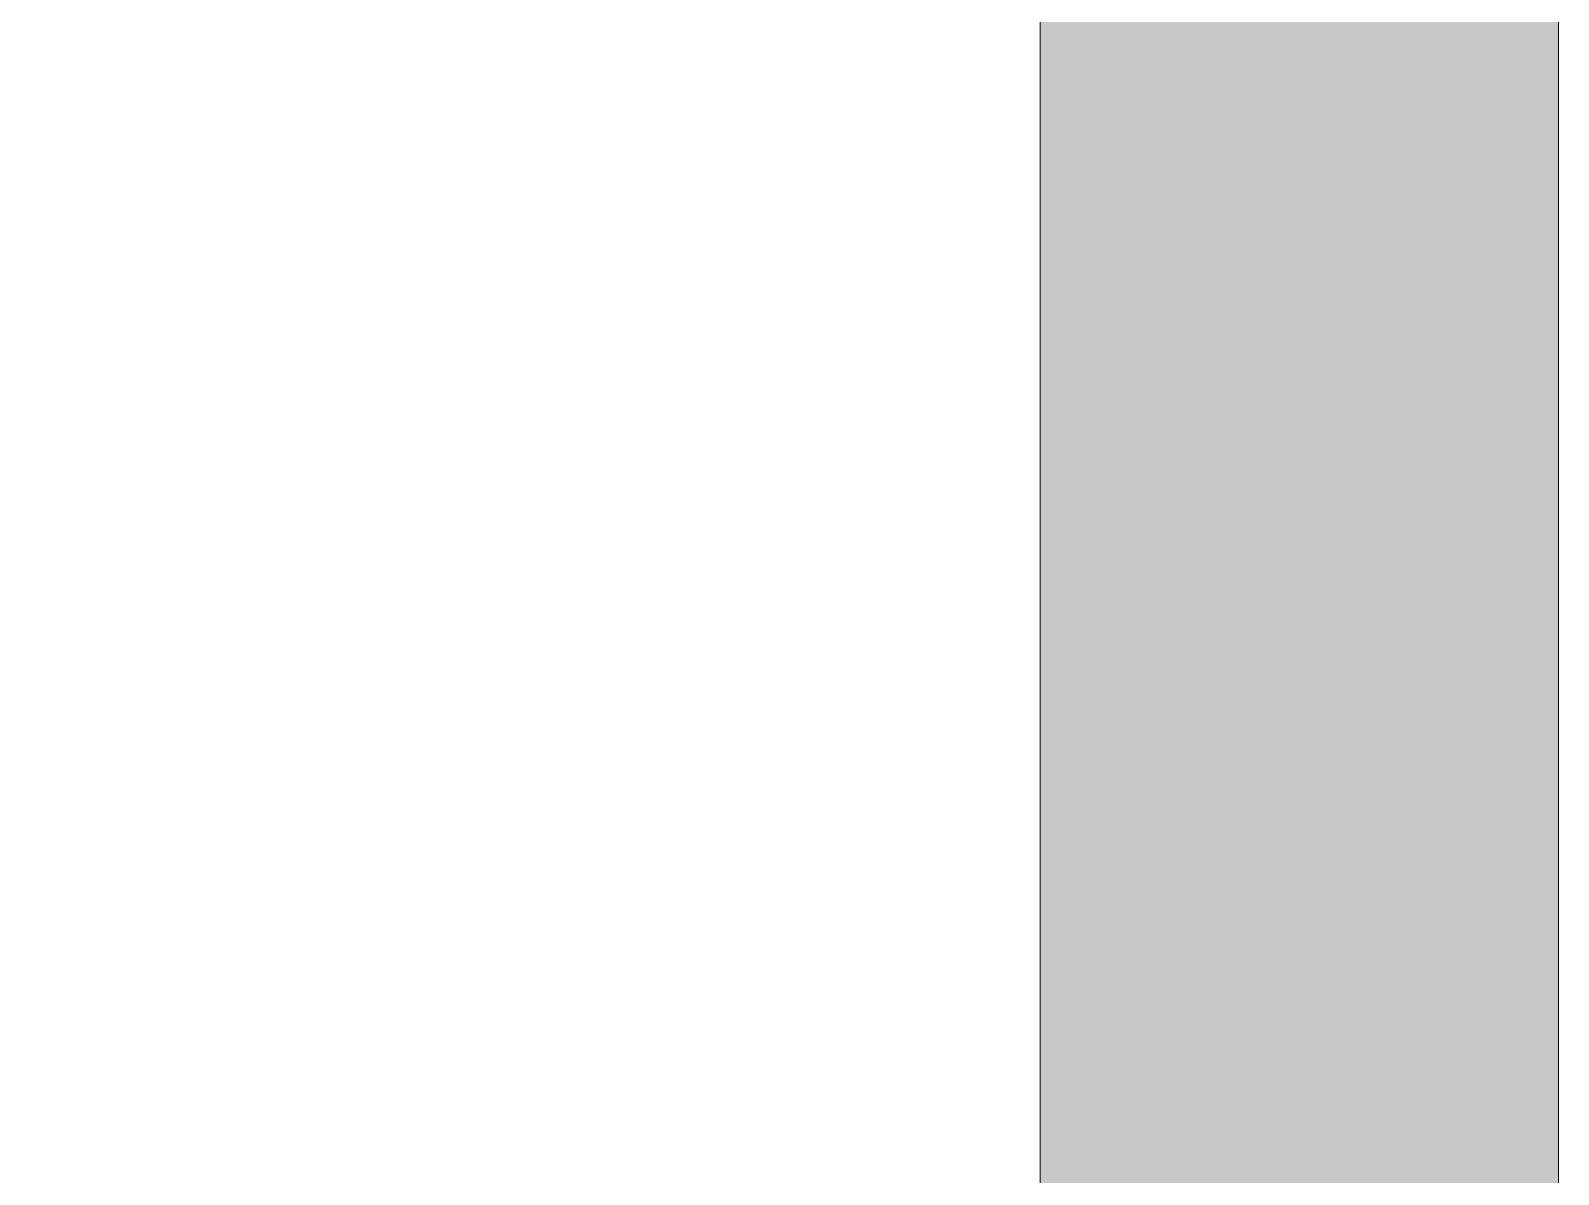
# Model space of a CAD drawing. Header units: millimetres. Extents: x 0 to 586, y 0 to 414.
# Drawn here: x 574.089 to 576.118, y 89.48 to 90.999 of the extents above; entities that cross this region are included whole.
import ezdxf

# ---------------------------------------------------------------- set-up
doc = ezdxf.new("R2010")
doc.units = ezdxf.units.MM

msp = doc.modelspace()

# ---------------------------------------------------------------- hatches: boundary and pattern name
h = msp.add_hatch(color=0)
h.dxf.hatch_style = 2
h.paths.add_polyline_path([(576.117861, 9.514417), (575.429944, 10.205861), (575.429944, 403.877639), (576.117861, 404.569083)])
h = msp.add_hatch(color=0)
h.dxf.hatch_style = 2
h.paths.add_polyline_path([(574.308111, 90.134722), (574.308111, 90.307583)])
h = msp.add_hatch(color=0)
h.dxf.hatch_style = 2
h.paths.add_polyline_path([(574.308111, 90.134722), (574.308111, 90.307583)])
h = msp.add_hatch(color=0)
h.dxf.hatch_style = 2
h.paths.add_polyline_path([(574.311639, 90.131194), (574.311639, 90.307583)])
h = msp.add_hatch(color=0)
h.dxf.hatch_style = 2
h.paths.add_polyline_path([(574.311639, 90.131194), (574.311639, 90.307583)])
h = msp.add_hatch(color=0)
h.dxf.hatch_style = 2
h.paths.add_polyline_path([(574.311639, 90.131194), (574.311639, 90.307583)])
h = msp.add_hatch(color=0)
h.dxf.hatch_style = 2
h.paths.add_polyline_path([(574.311639, 90.131194), (574.311639, 90.307583)])
h = msp.add_hatch(color=0)
h.dxf.hatch_style = 2
h.paths.add_polyline_path([(574.311639, 90.127667), (574.311639, 90.307583)])
h = msp.add_hatch(color=0)
h.dxf.hatch_style = 2
h.paths.add_polyline_path([(574.311639, 90.127667), (574.311639, 90.307583)])
h = msp.add_hatch(color=0)
h.dxf.hatch_style = 2
h.paths.add_polyline_path([(574.315167, 90.120611), (574.315167, 90.307583)])
h = msp.add_hatch(color=0)
h.dxf.hatch_style = 2
h.paths.add_polyline_path([(574.315167, 90.120611), (574.315167, 90.307583)])
h = msp.add_hatch(color=0)
h.dxf.hatch_style = 2
h.paths.add_polyline_path([(574.318694, 90.113556), (574.318694, 90.307583)])
h = msp.add_hatch(color=0)
h.dxf.hatch_style = 2
h.paths.add_polyline_path([(574.318694, 90.067694), (574.318694, 90.307583)])
h = msp.add_hatch(color=0)
h.dxf.hatch_style = 2
h.paths.add_polyline_path([(574.318694, 90.064167), (574.318694, 90.307583)])
h = msp.add_hatch(color=0)
h.dxf.hatch_style = 2
h.paths.add_polyline_path([(574.32575, 90.046528), (574.32575, 90.307583)])
h = msp.add_hatch(color=0)
h.dxf.hatch_style = 2
h.paths.add_polyline_path([(574.332806, 90.032417), (574.332806, 90.307583)])
h = msp.add_hatch(color=0)
h.dxf.hatch_style = 2
h.paths.add_polyline_path([(574.258722, 90.120611), (574.258722, 90.289944)])
h = msp.add_hatch(color=0)
h.dxf.hatch_style = 2
h.paths.add_polyline_path([(574.258722, 90.120611), (574.258722, 90.289944)])
h = msp.add_hatch(color=0)
h.dxf.hatch_style = 2
h.paths.add_polyline_path([(574.26225, 90.120611), (574.26225, 90.289944)])
h = msp.add_hatch(color=0)
h.dxf.hatch_style = 2
h.paths.add_polyline_path([(574.26225, 90.120611), (574.26225, 90.289944)])
h = msp.add_hatch(color=0)
h.dxf.hatch_style = 2
h.paths.add_polyline_path([(574.26225, 90.120611), (574.26225, 90.289944)])
h = msp.add_hatch(color=0)
h.dxf.hatch_style = 2
h.paths.add_polyline_path([(574.272833, 90.131194), (574.272833, 90.300528)])
h = msp.add_hatch(color=0)
h.dxf.hatch_style = 2
h.paths.add_polyline_path([(574.272833, 90.131194), (574.272833, 90.300528)])
h = msp.add_hatch(color=0)
h.dxf.hatch_style = 2
h.paths.add_polyline_path([(574.272833, 90.131194), (574.272833, 90.300528)])
h = msp.add_hatch(color=0)
h.dxf.hatch_style = 2
h.paths.add_polyline_path([(574.276361, 90.134722), (574.276361, 90.300528)])
h = msp.add_hatch(color=0)
h.dxf.hatch_style = 2
h.paths.add_polyline_path([(574.276361, 90.134722), (574.276361, 90.300528)])
h = msp.add_hatch(color=0)
h.dxf.hatch_style = 2
h.paths.add_polyline_path([(574.276361, 90.134722), (574.276361, 90.300528)])
h = msp.add_hatch(color=0)
h.dxf.hatch_style = 2
h.paths.add_polyline_path([(574.276361, 90.134722), (574.276361, 90.300528)])
h = msp.add_hatch(color=0)
h.dxf.hatch_style = 2
h.paths.add_polyline_path([(574.276361, 90.134722), (574.276361, 90.300528)])
h = msp.add_hatch(color=0)
h.dxf.hatch_style = 2
h.paths.add_polyline_path([(574.276361, 90.134722), (574.276361, 90.300528)])
h = msp.add_hatch(color=0)
h.dxf.hatch_style = 2
h.paths.add_polyline_path([(574.279889, 90.13825), (574.279889, 90.300528)])
h = msp.add_hatch(color=0)
h.dxf.hatch_style = 2
h.paths.add_polyline_path([(574.279889, 90.13825), (574.279889, 90.300528)])
h = msp.add_hatch(color=0)
h.dxf.hatch_style = 2
h.paths.add_polyline_path([(574.286944, 90.13825), (574.286944, 90.300528)])
h = msp.add_hatch(color=0)
h.dxf.hatch_style = 2
h.paths.add_polyline_path([(574.286944, 90.13825), (574.286944, 90.300528)])
h = msp.add_hatch(color=0)
h.dxf.hatch_style = 2
h.paths.add_polyline_path([(574.290472, 90.13825), (574.290472, 90.304056)])
h = msp.add_hatch(color=0)
h.dxf.hatch_style = 2
h.paths.add_polyline_path([(574.290472, 90.13825), (574.290472, 90.304056)])
h = msp.add_hatch(color=0)
h.dxf.hatch_style = 2
h.paths.add_polyline_path([(574.294, 90.13825), (574.294, 90.304056)])
h = msp.add_hatch(color=0)
h.dxf.hatch_style = 2
h.paths.add_polyline_path([(574.294, 90.13825), (574.294, 90.304056)])
h = msp.add_hatch(color=0)
h.dxf.hatch_style = 2
h.paths.add_polyline_path([(574.297528, 90.13825), (574.297528, 90.304056)])
h = msp.add_hatch(color=0)
h.dxf.hatch_style = 2
h.paths.add_polyline_path([(574.297528, 90.13825), (574.297528, 90.304056)])
h = msp.add_hatch(color=0)
h.dxf.hatch_style = 2
h.paths.add_polyline_path([(574.297528, 90.13825), (574.297528, 90.304056)])
h = msp.add_hatch(color=0)
h.dxf.hatch_style = 2
h.paths.add_polyline_path([(574.297528, 90.13825), (574.297528, 90.304056)])
h = msp.add_hatch(color=0)
h.dxf.hatch_style = 2
h.paths.add_polyline_path([(574.304583, 90.134722), (574.304583, 90.304056)])
h = msp.add_hatch(color=0)
h.dxf.hatch_style = 2
h.paths.add_polyline_path([(574.304583, 90.134722), (574.304583, 90.304056)])
h = msp.add_hatch(color=0)
h.dxf.hatch_style = 2
h.paths.add_polyline_path([(574.304583, 90.134722), (574.304583, 90.304056)])
h = msp.add_hatch(color=0)
h.dxf.hatch_style = 2
h.paths.add_polyline_path([(574.304583, 90.134722), (574.304583, 90.304056)])
h = msp.add_hatch(color=0)
h.dxf.hatch_style = 2
h.paths.add_polyline_path([(574.336333, 90.01125), (574.336333, 90.304056)])
h = msp.add_hatch(color=0)
h.dxf.hatch_style = 2
h.paths.add_polyline_path([(574.336333, 90.01125), (574.336333, 90.304056)])
h = msp.add_hatch(color=0)
h.dxf.hatch_style = 2
h.paths.add_polyline_path([(574.336333, 90.01125), (574.336333, 90.304056)])
h = msp.add_hatch(color=0)
h.dxf.hatch_style = 2
h.paths.add_polyline_path([(574.336333, 90.01125), (574.336333, 90.304056)])
h = msp.add_hatch(color=0)
h.dxf.hatch_style = 2
h.paths.add_polyline_path([(574.339861, 90.007722), (574.339861, 90.304056)])
h = msp.add_hatch(color=0)
h.dxf.hatch_style = 2
h.paths.add_polyline_path([(574.339861, 90.007722), (574.339861, 90.304056)])
h = msp.add_hatch(color=0)
h.dxf.hatch_style = 2
h.paths.add_polyline_path([(574.343389, 90.000667), (574.343389, 90.304056)])
h = msp.add_hatch(color=0)
h.dxf.hatch_style = 2
h.paths.add_polyline_path([(574.353972, 89.983028), (574.353972, 90.304056)])
h = msp.add_hatch(color=0)
h.dxf.hatch_style = 2
h.paths.add_polyline_path([(574.353972, 89.983028), (574.353972, 90.304056)])
h = msp.add_hatch(color=0)
h.dxf.hatch_style = 2
h.paths.add_polyline_path([(574.353972, 89.923056), (574.353972, 90.304056)])
h = msp.add_hatch(color=0)
h.dxf.hatch_style = 2
h.paths.add_polyline_path([(574.353972, 89.919528), (574.353972, 90.304056)])
h = msp.add_hatch(color=0)
h.dxf.hatch_style = 2
h.paths.add_polyline_path([(574.3575, 89.905417), (574.3575, 90.304056)])
h = msp.add_hatch(color=0)
h.dxf.hatch_style = 2
h.paths.add_polyline_path([(574.361028, 89.88425), (574.361028, 90.304056)])
h = msp.add_hatch(color=0)
h.dxf.hatch_style = 2
h.paths.add_polyline_path([(574.368083, 89.863083), (574.368083, 90.297)])
h = msp.add_hatch(color=0)
h.dxf.hatch_style = 2
h.paths.add_polyline_path([(574.368083, 89.863083), (574.368083, 90.297)])
h = msp.add_hatch(color=0)
h.dxf.hatch_style = 2
h.paths.add_polyline_path([(574.368083, 89.856028), (574.368083, 90.297)])
h = msp.add_hatch(color=0)
h.dxf.hatch_style = 2
h.paths.add_polyline_path([(574.241083, 90.099444), (574.241083, 90.272306)])
h = msp.add_hatch(color=0)
h.dxf.hatch_style = 2
h.paths.add_polyline_path([(574.241083, 90.099444), (574.241083, 90.272306)])
h = msp.add_hatch(color=0)
h.dxf.hatch_style = 2
h.paths.add_polyline_path([(574.241083, 90.102972), (574.241083, 90.272306)])
h = msp.add_hatch(color=0)
h.dxf.hatch_style = 2
h.paths.add_polyline_path([(574.241083, 90.102972), (574.241083, 90.272306)])
h = msp.add_hatch(color=0)
h.dxf.hatch_style = 2
h.paths.add_polyline_path([(574.241083, 90.102972), (574.241083, 90.272306)])
h = msp.add_hatch(color=0)
h.dxf.hatch_style = 2
h.paths.add_polyline_path([(574.241083, 90.102972), (574.241083, 90.272306)])
h = msp.add_hatch(color=0)
h.dxf.hatch_style = 2
h.paths.add_polyline_path([(574.244611, 90.102972), (574.244611, 90.275833)])
h = msp.add_hatch(color=0)
h.dxf.hatch_style = 2
h.paths.add_polyline_path([(574.244611, 90.102972), (574.244611, 90.275833)])
h = msp.add_hatch(color=0)
h.dxf.hatch_style = 2
h.paths.add_polyline_path([(574.248139, 90.110028), (574.248139, 90.279361)])
h = msp.add_hatch(color=0)
h.dxf.hatch_style = 2
h.paths.add_polyline_path([(574.248139, 90.110028), (574.248139, 90.279361)])
h = msp.add_hatch(color=0)
h.dxf.hatch_style = 2
h.paths.add_polyline_path([(574.255194, 90.113556), (574.255194, 90.282889)])
h = msp.add_hatch(color=0)
h.dxf.hatch_style = 2
h.paths.add_polyline_path([(574.255194, 90.113556), (574.255194, 90.282889)])
h = msp.add_hatch(color=0)
h.dxf.hatch_style = 2
h.paths.add_polyline_path([(574.258722, 90.117083), (574.258722, 90.286417)])
h = msp.add_hatch(color=0)
h.dxf.hatch_style = 2
h.paths.add_polyline_path([(574.258722, 90.117083), (574.258722, 90.286417)])
h = msp.add_hatch(color=0)
h.dxf.hatch_style = 2
h.paths.add_polyline_path([(574.382194, 89.82075), (574.382194, 90.282889)])
h = msp.add_hatch(color=0)
h.dxf.hatch_style = 2
h.paths.add_polyline_path([(574.382194, 89.82075), (574.382194, 90.282889)])
h = msp.add_hatch(color=0)
h.dxf.hatch_style = 2
h.paths.add_polyline_path([(574.382194, 89.82075), (574.382194, 90.282889)])
h = msp.add_hatch(color=0)
h.dxf.hatch_style = 2
h.paths.add_polyline_path([(574.382194, 89.817222), (574.382194, 90.282889)])
h = msp.add_hatch(color=0)
h.dxf.hatch_style = 2
h.paths.add_polyline_path([(574.382194, 89.817222), (574.382194, 90.282889)])
h = msp.add_hatch(color=0)
h.dxf.hatch_style = 2
h.paths.add_polyline_path([(574.382194, 89.813694), (574.382194, 90.282889)])
h = msp.add_hatch(color=0)
h.dxf.hatch_style = 2
h.paths.add_polyline_path([(574.385722, 89.803111), (574.385722, 90.275833)])
h = msp.add_hatch(color=0)
h.dxf.hatch_style = 2
h.paths.add_polyline_path([(574.385722, 89.803111), (574.385722, 90.275833)])
h = msp.add_hatch(color=0)
h.dxf.hatch_style = 2
h.paths.add_polyline_path([(574.38925, 89.799583), (574.38925, 90.275833)])
h = msp.add_hatch(color=0)
h.dxf.hatch_style = 2
h.paths.add_polyline_path([(574.38925, 89.799583), (574.38925, 90.275833)])
h = msp.add_hatch(color=0)
h.dxf.hatch_style = 2
h.paths.add_polyline_path([(574.38925, 89.792528), (574.38925, 90.272306)])
h = msp.add_hatch(color=0)
h.dxf.hatch_style = 2
h.paths.add_polyline_path([(574.38925, 89.792528), (574.38925, 90.272306)])
h = msp.add_hatch(color=0)
h.dxf.hatch_style = 2
h.paths.add_polyline_path([(574.392778, 89.789), (574.392778, 90.268778)])
h = msp.add_hatch(color=0)
h.dxf.hatch_style = 2
h.paths.add_polyline_path([(574.392778, 89.789), (574.392778, 90.268778)])
h = msp.add_hatch(color=0)
h.dxf.hatch_style = 2
h.paths.add_polyline_path([(574.392778, 89.785472), (574.392778, 90.268778)])
h = msp.add_hatch(color=0)
h.dxf.hatch_style = 2
h.paths.add_polyline_path([(574.205806, 90.060639), (574.205806, 90.247611)])
h = msp.add_hatch(color=0)
h.dxf.hatch_style = 2
h.paths.add_polyline_path([(574.205806, 90.060639), (574.205806, 90.247611)])
h = msp.add_hatch(color=0)
h.dxf.hatch_style = 2
h.paths.add_polyline_path([(574.209333, 90.064167), (574.209333, 90.247611)])
h = msp.add_hatch(color=0)
h.dxf.hatch_style = 2
h.paths.add_polyline_path([(574.209333, 90.064167), (574.209333, 90.247611)])
h = msp.add_hatch(color=0)
h.dxf.hatch_style = 2
h.paths.add_polyline_path([(574.212861, 90.067694), (574.212861, 90.251139)])
h = msp.add_hatch(color=0)
h.dxf.hatch_style = 2
h.paths.add_polyline_path([(574.212861, 90.067694), (574.212861, 90.251139)])
h = msp.add_hatch(color=0)
h.dxf.hatch_style = 2
h.paths.add_polyline_path([(574.212861, 90.071222), (574.212861, 90.251139)])
h = msp.add_hatch(color=0)
h.dxf.hatch_style = 2
h.paths.add_polyline_path([(574.212861, 90.071222), (574.212861, 90.251139)])
h = msp.add_hatch(color=0)
h.dxf.hatch_style = 2
h.paths.add_polyline_path([(574.216389, 90.07475), (574.216389, 90.254667)])
h = msp.add_hatch(color=0)
h.dxf.hatch_style = 2
h.paths.add_polyline_path([(574.216389, 90.07475), (574.216389, 90.254667)])
h = msp.add_hatch(color=0)
h.dxf.hatch_style = 2
h.paths.add_polyline_path([(574.216389, 90.07475), (574.216389, 90.254667)])
h = msp.add_hatch(color=0)
h.dxf.hatch_style = 2
h.paths.add_polyline_path([(574.216389, 90.07475), (574.216389, 90.254667)])
h = msp.add_hatch(color=0)
h.dxf.hatch_style = 2
h.paths.add_polyline_path([(574.216389, 90.07475), (574.216389, 90.254667)])
h = msp.add_hatch(color=0)
h.dxf.hatch_style = 2
h.paths.add_polyline_path([(574.216389, 90.07475), (574.216389, 90.254667)])
h = msp.add_hatch(color=0)
h.dxf.hatch_style = 2
h.paths.add_polyline_path([(574.216389, 90.07475), (574.216389, 90.254667)])
h = msp.add_hatch(color=0)
h.dxf.hatch_style = 2
h.paths.add_polyline_path([(574.216389, 90.07475), (574.216389, 90.254667)])
h = msp.add_hatch(color=0)
h.dxf.hatch_style = 2
h.paths.add_polyline_path([(574.216389, 90.07475), (574.216389, 90.254667)])
h = msp.add_hatch(color=0)
h.dxf.hatch_style = 2
h.paths.add_polyline_path([(574.216389, 90.07475), (574.216389, 90.254667)])
h = msp.add_hatch(color=0)
h.dxf.hatch_style = 2
h.paths.add_polyline_path([(574.223444, 90.078278), (574.223444, 90.258194)])
h = msp.add_hatch(color=0)
h.dxf.hatch_style = 2
h.paths.add_polyline_path([(574.223444, 90.078278), (574.223444, 90.258194)])
h = msp.add_hatch(color=0)
h.dxf.hatch_style = 2
h.paths.add_polyline_path([(574.223444, 90.081806), (574.223444, 90.258194)])
h = msp.add_hatch(color=0)
h.dxf.hatch_style = 2
h.paths.add_polyline_path([(574.223444, 90.081806), (574.223444, 90.258194)])
h = msp.add_hatch(color=0)
h.dxf.hatch_style = 2
h.paths.add_polyline_path([(574.223444, 90.081806), (574.223444, 90.258194)])
h = msp.add_hatch(color=0)
h.dxf.hatch_style = 2
h.paths.add_polyline_path([(574.223444, 90.081806), (574.223444, 90.258194)])
h = msp.add_hatch(color=0)
h.dxf.hatch_style = 2
h.paths.add_polyline_path([(574.226972, 90.085333), (574.226972, 90.261722)])
h = msp.add_hatch(color=0)
h.dxf.hatch_style = 2
h.paths.add_polyline_path([(574.226972, 90.085333), (574.226972, 90.261722)])
h = msp.add_hatch(color=0)
h.dxf.hatch_style = 2
h.paths.add_polyline_path([(574.226972, 90.085333), (574.226972, 90.261722)])
h = msp.add_hatch(color=0)
h.dxf.hatch_style = 2
h.paths.add_polyline_path([(574.226972, 90.085333), (574.226972, 90.261722)])
h = msp.add_hatch(color=0)
h.dxf.hatch_style = 2
h.paths.add_polyline_path([(574.234028, 90.092389), (574.234028, 90.26525)])
h = msp.add_hatch(color=0)
h.dxf.hatch_style = 2
h.paths.add_polyline_path([(574.234028, 90.092389), (574.234028, 90.26525)])
h = msp.add_hatch(color=0)
h.dxf.hatch_style = 2
h.paths.add_polyline_path([(574.234028, 90.092389), (574.234028, 90.26525)])
h = msp.add_hatch(color=0)
h.dxf.hatch_style = 2
h.paths.add_polyline_path([(574.234028, 90.092389), (574.234028, 90.26525)])
h = msp.add_hatch(color=0)
h.dxf.hatch_style = 2
h.paths.add_polyline_path([(574.396306, 89.771361), (574.396306, 90.258194)])
h = msp.add_hatch(color=0)
h.dxf.hatch_style = 2
h.paths.add_polyline_path([(574.399833, 89.767833), (574.399833, 90.258194)])
h = msp.add_hatch(color=0)
h.dxf.hatch_style = 2
h.paths.add_polyline_path([(574.399833, 89.767833), (574.399833, 90.258194)])
h = msp.add_hatch(color=0)
h.dxf.hatch_style = 2
h.paths.add_polyline_path([(574.399833, 89.767833), (574.399833, 90.258194)])
h = msp.add_hatch(color=0)
h.dxf.hatch_style = 2
h.paths.add_polyline_path([(574.399833, 89.767833), (574.399833, 90.258194)])
h = msp.add_hatch(color=0)
h.dxf.hatch_style = 2
h.paths.add_polyline_path([(574.399833, 89.771361), (574.399833, 90.254667)])
h = msp.add_hatch(color=0)
h.dxf.hatch_style = 2
h.paths.add_polyline_path([(574.399833, 89.771361), (574.399833, 90.254667)])
h = msp.add_hatch(color=0)
h.dxf.hatch_style = 2
h.paths.add_polyline_path([(574.403361, 89.771361), (574.403361, 90.251139)])
h = msp.add_hatch(color=0)
h.dxf.hatch_style = 2
h.paths.add_polyline_path([(574.403361, 89.771361), (574.403361, 90.251139)])
h = msp.add_hatch(color=0)
h.dxf.hatch_style = 2
h.paths.add_polyline_path([(574.188167, 90.043), (574.188167, 90.229972)])
h = msp.add_hatch(color=0)
h.dxf.hatch_style = 2
h.paths.add_polyline_path([(574.188167, 90.043), (574.188167, 90.229972)])
h = msp.add_hatch(color=0)
h.dxf.hatch_style = 2
h.paths.add_polyline_path([(574.188167, 90.043), (574.188167, 90.226444)])
h = msp.add_hatch(color=0)
h.dxf.hatch_style = 2
h.paths.add_polyline_path([(574.188167, 90.043), (574.188167, 90.226444)])
h = msp.add_hatch(color=0)
h.dxf.hatch_style = 2
h.paths.add_polyline_path([(574.191694, 90.046528), (574.191694, 90.237028)])
h = msp.add_hatch(color=0)
h.dxf.hatch_style = 2
h.paths.add_polyline_path([(574.191694, 90.046528), (574.191694, 90.237028)])
h = msp.add_hatch(color=0)
h.dxf.hatch_style = 2
h.paths.add_polyline_path([(574.19875, 90.050056), (574.19875, 90.240556)])
h = msp.add_hatch(color=0)
h.dxf.hatch_style = 2
h.paths.add_polyline_path([(574.19875, 90.050056), (574.19875, 90.240556)])
h = msp.add_hatch(color=0)
h.dxf.hatch_style = 2
h.paths.add_polyline_path([(574.19875, 90.053583), (574.19875, 90.240556)])
h = msp.add_hatch(color=0)
h.dxf.hatch_style = 2
h.paths.add_polyline_path([(574.19875, 90.053583), (574.19875, 90.240556)])
h = msp.add_hatch(color=0)
h.dxf.hatch_style = 2
h.paths.add_polyline_path([(574.19875, 90.053583), (574.19875, 90.240556)])
h = msp.add_hatch(color=0)
h.dxf.hatch_style = 2
h.paths.add_polyline_path([(574.19875, 90.053583), (574.19875, 90.240556)])
h = msp.add_hatch(color=0)
h.dxf.hatch_style = 2
h.paths.add_polyline_path([(574.19875, 90.053583), (574.19875, 90.240556)])
h = msp.add_hatch(color=0)
h.dxf.hatch_style = 2
h.paths.add_polyline_path([(574.19875, 90.053583), (574.19875, 90.240556)])
h = msp.add_hatch(color=0)
h.dxf.hatch_style = 2
h.paths.add_polyline_path([(574.202278, 90.053583), (574.202278, 90.244083)])
h = msp.add_hatch(color=0)
h.dxf.hatch_style = 2
h.paths.add_polyline_path([(574.202278, 90.053583), (574.202278, 90.244083)])
h = msp.add_hatch(color=0)
h.dxf.hatch_style = 2
h.paths.add_polyline_path([(574.205806, 90.060639), (574.205806, 90.244083)])
h = msp.add_hatch(color=0)
h.dxf.hatch_style = 2
h.paths.add_polyline_path([(574.205806, 90.060639), (574.205806, 90.244083)])
h = msp.add_hatch(color=0)
h.dxf.hatch_style = 2
h.paths.add_polyline_path([(574.406889, 89.774889), (574.406889, 90.240556)])
h = msp.add_hatch(color=0)
h.dxf.hatch_style = 2
h.paths.add_polyline_path([(574.406889, 89.774889), (574.406889, 90.240556)])
h = msp.add_hatch(color=0)
h.dxf.hatch_style = 2
h.paths.add_polyline_path([(574.406889, 89.774889), (574.406889, 90.240556)])
h = msp.add_hatch(color=0)
h.dxf.hatch_style = 2
h.paths.add_polyline_path([(574.406889, 89.774889), (574.406889, 90.240556)])
h = msp.add_hatch(color=0)
h.dxf.hatch_style = 2
h.paths.add_polyline_path([(574.406889, 89.774889), (574.406889, 90.240556)])
h = msp.add_hatch(color=0)
h.dxf.hatch_style = 2
h.paths.add_polyline_path([(574.410417, 89.774889), (574.410417, 90.240556)])
h = msp.add_hatch(color=0)
h.dxf.hatch_style = 2
h.paths.add_polyline_path([(574.410417, 89.774889), (574.410417, 90.240556)])
h = msp.add_hatch(color=0)
h.dxf.hatch_style = 2
h.paths.add_polyline_path([(574.410417, 89.771361), (574.410417, 90.237028)])
h = msp.add_hatch(color=0)
h.dxf.hatch_style = 2
h.paths.add_polyline_path([(574.410417, 89.771361), (574.410417, 90.237028)])
h = msp.add_hatch(color=0)
h.dxf.hatch_style = 2
h.paths.add_polyline_path([(574.413944, 89.771361), (574.413944, 90.237028)])
h = msp.add_hatch(color=0)
h.dxf.hatch_style = 2
h.paths.add_polyline_path([(574.413944, 89.771361), (574.413944, 90.237028)])
h = msp.add_hatch(color=0)
h.dxf.hatch_style = 2
h.paths.add_polyline_path([(574.413944, 89.771361), (574.413944, 90.2335)])
h = msp.add_hatch(color=0)
h.dxf.hatch_style = 2
h.paths.add_polyline_path([(574.413944, 89.771361), (574.413944, 90.2335)])
h = msp.add_hatch(color=0)
h.dxf.hatch_style = 2
h.paths.add_polyline_path([(574.417472, 89.767833), (574.417472, 90.229972)])
h = msp.add_hatch(color=0)
h.dxf.hatch_style = 2
h.paths.add_polyline_path([(574.417472, 89.767833), (574.417472, 90.229972)])
h = msp.add_hatch(color=0)
h.dxf.hatch_style = 2
h.paths.add_polyline_path([(574.417472, 89.767833), (574.417472, 90.229972)])
h = msp.add_hatch(color=0)
h.dxf.hatch_style = 2
h.paths.add_polyline_path([(574.417472, 89.767833), (574.417472, 90.229972)])
h = msp.add_hatch(color=0)
h.dxf.hatch_style = 2
h.paths.add_polyline_path([(574.421, 89.760778), (574.421, 90.226444)])
h = msp.add_hatch(color=0)
h.dxf.hatch_style = 2
h.paths.add_polyline_path([(574.421, 89.626722), (574.421, 90.226444)])
h = msp.add_hatch(color=0)
h.dxf.hatch_style = 2
h.paths.add_polyline_path([(574.421, 89.623194), (574.421, 90.226444)])
h = msp.add_hatch(color=0)
h.dxf.hatch_style = 2
h.paths.add_polyline_path([(574.421, 89.623194), (574.421, 90.226444)])
h = msp.add_hatch(color=0)
h.dxf.hatch_style = 2
h.paths.add_polyline_path([(574.181111, 90.025361), (574.181111, 90.208806)])
h = msp.add_hatch(color=0)
h.dxf.hatch_style = 2
h.paths.add_polyline_path([(574.181111, 90.025361), (574.181111, 90.208806)])
h = msp.add_hatch(color=0)
h.dxf.hatch_style = 2
h.paths.add_polyline_path([(574.181111, 90.028889), (574.181111, 90.208806)])
h = msp.add_hatch(color=0)
h.dxf.hatch_style = 2
h.paths.add_polyline_path([(574.181111, 90.028889), (574.181111, 90.208806)])
h = msp.add_hatch(color=0)
h.dxf.hatch_style = 2
h.paths.add_polyline_path([(574.184639, 90.035944), (574.184639, 90.219389)])
h = msp.add_hatch(color=0)
h.dxf.hatch_style = 2
h.paths.add_polyline_path([(574.184639, 90.035944), (574.184639, 90.219389)])
h = msp.add_hatch(color=0)
h.dxf.hatch_style = 2
h.paths.add_polyline_path([(574.184639, 90.032417), (574.184639, 90.215861)])
h = msp.add_hatch(color=0)
h.dxf.hatch_style = 2
h.paths.add_polyline_path([(574.184639, 90.032417), (574.184639, 90.215861)])
h = msp.add_hatch(color=0)
h.dxf.hatch_style = 2
h.paths.add_polyline_path([(574.184639, 90.035944), (574.184639, 90.215861)])
h = msp.add_hatch(color=0)
h.dxf.hatch_style = 2
h.paths.add_polyline_path([(574.184639, 90.035944), (574.184639, 90.215861)])
h = msp.add_hatch(color=0)
h.dxf.hatch_style = 2
h.paths.add_polyline_path([(574.424528, 89.616139), (574.424528, 90.222917)])
h = msp.add_hatch(color=0)
h.dxf.hatch_style = 2
h.paths.add_polyline_path([(574.424528, 89.616139), (574.424528, 90.222917)])
h = msp.add_hatch(color=0)
h.dxf.hatch_style = 2
h.paths.add_polyline_path([(574.424528, 89.612611), (574.424528, 90.219389)])
h = msp.add_hatch(color=0)
h.dxf.hatch_style = 2
h.paths.add_polyline_path([(574.424528, 89.612611), (574.424528, 90.219389)])
h = msp.add_hatch(color=0)
h.dxf.hatch_style = 2
h.paths.add_polyline_path([(574.428056, 89.605556), (574.428056, 90.212333)])
h = msp.add_hatch(color=0)
h.dxf.hatch_style = 2
h.paths.add_polyline_path([(574.428056, 89.605556), (574.428056, 90.212333)])
h = msp.add_hatch(color=0)
h.dxf.hatch_style = 2
h.paths.add_polyline_path([(574.431583, 89.602028), (574.431583, 90.208806)])
h = msp.add_hatch(color=0)
h.dxf.hatch_style = 2
h.paths.add_polyline_path([(574.431583, 89.602028), (574.431583, 90.208806)])
h = msp.add_hatch(color=0)
h.dxf.hatch_style = 2
h.paths.add_polyline_path([(574.431583, 89.5985), (574.431583, 90.208806)])
h = msp.add_hatch(color=0)
h.dxf.hatch_style = 2
h.paths.add_polyline_path([(574.431583, 89.5985), (574.431583, 90.208806)])
h = msp.add_hatch(color=0)
h.dxf.hatch_style = 2
h.paths.add_polyline_path([(574.159944, 89.997139), (574.159944, 90.191167)])
h = msp.add_hatch(color=0)
h.dxf.hatch_style = 2
h.paths.add_polyline_path([(574.159944, 89.997139), (574.159944, 90.191167)])
h = msp.add_hatch(color=0)
h.dxf.hatch_style = 2
h.paths.add_polyline_path([(574.159944, 89.997139), (574.159944, 90.191167)])
h = msp.add_hatch(color=0)
h.dxf.hatch_style = 2
h.paths.add_polyline_path([(574.159944, 89.997139), (574.159944, 90.191167)])
h = msp.add_hatch(color=0)
h.dxf.hatch_style = 2
h.paths.add_polyline_path([(574.159944, 89.997139), (574.159944, 90.191167)])
h = msp.add_hatch(color=0)
h.dxf.hatch_style = 2
h.paths.add_polyline_path([(574.159944, 89.997139), (574.159944, 90.191167)])
h = msp.add_hatch(color=0)
h.dxf.hatch_style = 2
h.paths.add_polyline_path([(574.159944, 89.997139), (574.159944, 90.191167)])
h = msp.add_hatch(color=0)
h.dxf.hatch_style = 2
h.paths.add_polyline_path([(574.163472, 90.004194), (574.163472, 90.194694)])
h = msp.add_hatch(color=0)
h.dxf.hatch_style = 2
h.paths.add_polyline_path([(574.163472, 90.004194), (574.163472, 90.194694)])
h = msp.add_hatch(color=0)
h.dxf.hatch_style = 2
h.paths.add_polyline_path([(574.167, 90.004194), (574.167, 90.194694)])
h = msp.add_hatch(color=0)
h.dxf.hatch_style = 2
h.paths.add_polyline_path([(574.174056, 90.021833), (574.174056, 90.205278)])
h = msp.add_hatch(color=0)
h.dxf.hatch_style = 2
h.paths.add_polyline_path([(574.174056, 90.021833), (574.174056, 90.205278)])
h = msp.add_hatch(color=0)
h.dxf.hatch_style = 2
h.paths.add_polyline_path([(574.174056, 90.014778), (574.174056, 90.20175)])
h = msp.add_hatch(color=0)
h.dxf.hatch_style = 2
h.paths.add_polyline_path([(574.174056, 90.014778), (574.174056, 90.20175)])
h = msp.add_hatch(color=0)
h.dxf.hatch_style = 2
h.paths.add_polyline_path([(574.177583, 90.021833), (574.177583, 90.205278)])
h = msp.add_hatch(color=0)
h.dxf.hatch_style = 2
h.paths.add_polyline_path([(574.177583, 90.021833), (574.177583, 90.205278)])
h = msp.add_hatch(color=0)
h.dxf.hatch_style = 2
h.paths.add_polyline_path([(574.152889, 89.983028), (574.152889, 90.173528)])
h = msp.add_hatch(color=0)
h.dxf.hatch_style = 2
h.paths.add_polyline_path([(574.152889, 89.986556), (574.152889, 90.173528)])
h = msp.add_hatch(color=0)
h.dxf.hatch_style = 2
h.paths.add_polyline_path([(574.152889, 89.986556), (574.152889, 90.173528)])
h = msp.add_hatch(color=0)
h.dxf.hatch_style = 2
h.paths.add_polyline_path([(574.152889, 89.986556), (574.152889, 90.173528)])
h = msp.add_hatch(color=0)
h.dxf.hatch_style = 2
h.paths.add_polyline_path([(574.435111, 89.591444), (574.435111, 90.184111)])
h = msp.add_hatch(color=0)
h.dxf.hatch_style = 2
h.paths.add_polyline_path([(574.435111, 89.587917), (574.435111, 90.177056)])
h = msp.add_hatch(color=0)
h.dxf.hatch_style = 2
h.paths.add_polyline_path([(574.435111, 89.587917), (574.435111, 90.177056)])
h = msp.add_hatch(color=0)
h.dxf.hatch_style = 2
h.paths.add_polyline_path([(574.435111, 89.584389), (574.435111, 90.177056)])
h = msp.add_hatch(color=0)
h.dxf.hatch_style = 2
h.paths.add_polyline_path([(574.435111, 89.584389), (574.435111, 90.177056)])
h = msp.add_hatch(color=0)
h.dxf.hatch_style = 2
h.paths.add_polyline_path([(574.438639, 89.577333), (574.438639, 90.173528)])
h = msp.add_hatch(color=0)
h.dxf.hatch_style = 2
h.paths.add_polyline_path([(574.442167, 89.563222), (574.442167, 90.166472)])
h = msp.add_hatch(color=0)
h.dxf.hatch_style = 2
h.paths.add_polyline_path([(574.442167, 89.549111), (574.442167, 90.166472)])
h = msp.add_hatch(color=0)
h.dxf.hatch_style = 2
h.paths.add_polyline_path([(574.442167, 89.485611), (574.442167, 90.166472)])
h = msp.add_hatch(color=0)
h.dxf.hatch_style = 2
h.paths.add_polyline_path([(574.138778, 89.965389), (574.138778, 90.152361)])
h = msp.add_hatch(color=0)
h.dxf.hatch_style = 2
h.paths.add_polyline_path([(574.138778, 89.965389), (574.138778, 90.152361)])
h = msp.add_hatch(color=0)
h.dxf.hatch_style = 2
h.paths.add_polyline_path([(574.138778, 89.965389), (574.138778, 90.152361)])
h = msp.add_hatch(color=0)
h.dxf.hatch_style = 2
h.paths.add_polyline_path([(574.145833, 89.972444), (574.145833, 90.159417)])
h = msp.add_hatch(color=0)
h.dxf.hatch_style = 2
h.paths.add_polyline_path([(574.145833, 89.972444), (574.145833, 90.159417)])
h = msp.add_hatch(color=0)
h.dxf.hatch_style = 2
h.paths.add_polyline_path([(574.145833, 89.972444), (574.145833, 90.159417)])
h = msp.add_hatch(color=0)
h.dxf.hatch_style = 2
h.paths.add_polyline_path([(574.145833, 89.972444), (574.145833, 90.159417)])
h = msp.add_hatch(color=0)
h.dxf.hatch_style = 2
h.paths.add_polyline_path([(574.145833, 89.972444), (574.145833, 90.159417)])
h = msp.add_hatch(color=0)
h.dxf.hatch_style = 2
h.paths.add_polyline_path([(574.145833, 89.972444), (574.145833, 90.159417)])
h = msp.add_hatch(color=0)
h.dxf.hatch_style = 2
h.paths.add_polyline_path([(574.149361, 89.9795), (574.149361, 90.162944)])
h = msp.add_hatch(color=0)
h.dxf.hatch_style = 2
h.paths.add_polyline_path([(574.149361, 89.9795), (574.149361, 90.162944)])
h = msp.add_hatch(color=0)
h.dxf.hatch_style = 2
h.paths.add_polyline_path([(574.445694, 89.482083), (574.445694, 90.155889)])
h = msp.add_hatch(color=0)
h.dxf.hatch_style = 2
h.paths.add_polyline_path([(574.449222, 89.482083), (574.449222, 90.148833)])
h = msp.add_hatch(color=0)
h.dxf.hatch_style = 2
h.paths.add_polyline_path([(574.449222, 89.482083), (574.449222, 90.148833)])
h = msp.add_hatch(color=0)
h.dxf.hatch_style = 2
h.paths.add_polyline_path([(574.449222, 89.482083), (574.449222, 90.145306)])
h = msp.add_hatch(color=0)
h.dxf.hatch_style = 2
h.paths.add_polyline_path([(574.449222, 89.482083), (574.449222, 90.145306)])
h = msp.add_hatch(color=0)
h.dxf.hatch_style = 2
h.paths.add_polyline_path([(574.121139, 89.937167), (574.121139, 90.134722)])
h = msp.add_hatch(color=0)
h.dxf.hatch_style = 2
h.paths.add_polyline_path([(574.121139, 89.937167), (574.121139, 90.134722)])
h = msp.add_hatch(color=0)
h.dxf.hatch_style = 2
h.paths.add_polyline_path([(574.121139, 89.933639), (574.121139, 90.131194)])
h = msp.add_hatch(color=0)
h.dxf.hatch_style = 2
h.paths.add_polyline_path([(574.121139, 89.933639), (574.121139, 90.131194)])
h = msp.add_hatch(color=0)
h.dxf.hatch_style = 2
h.paths.add_polyline_path([(574.128194, 89.944222), (574.128194, 90.13825)])
h = msp.add_hatch(color=0)
h.dxf.hatch_style = 2
h.paths.add_polyline_path([(574.456278, 89.478556), (574.456278, 90.131194)])
h = msp.add_hatch(color=0)
h.dxf.hatch_style = 2
h.paths.add_polyline_path([(574.456278, 89.478556), (574.456278, 90.131194)])
h = msp.add_hatch(color=0)
h.dxf.hatch_style = 2
h.paths.add_polyline_path([(574.1035, 89.912472), (574.1035, 90.1065)])
h = msp.add_hatch(color=0)
h.dxf.hatch_style = 2
h.paths.add_polyline_path([(574.1035, 89.912472), (574.1035, 90.1065)])
h = msp.add_hatch(color=0)
h.dxf.hatch_style = 2
h.paths.add_polyline_path([(574.1035, 89.912472), (574.1035, 90.1065)])
h = msp.add_hatch(color=0)
h.dxf.hatch_style = 2
h.paths.add_polyline_path([(574.1035, 89.912472), (574.1035, 90.1065)])
h = msp.add_hatch(color=0)
h.dxf.hatch_style = 2
h.paths.add_polyline_path([(574.107028, 89.919528), (574.107028, 90.110028)])
h = msp.add_hatch(color=0)
h.dxf.hatch_style = 2
h.paths.add_polyline_path([(574.107028, 89.919528), (574.107028, 90.110028)])
h = msp.add_hatch(color=0)
h.dxf.hatch_style = 2
h.paths.add_polyline_path([(574.110556, 89.923056), (574.110556, 90.117083)])
h = msp.add_hatch(color=0)
h.dxf.hatch_style = 2
h.paths.add_polyline_path([(574.110556, 89.923056), (574.110556, 90.117083)])
h = msp.add_hatch(color=0)
h.dxf.hatch_style = 2
h.paths.add_polyline_path([(574.110556, 89.919528), (574.110556, 90.113556)])
h = msp.add_hatch(color=0)
h.dxf.hatch_style = 2
h.paths.add_polyline_path([(574.110556, 89.919528), (574.110556, 90.113556)])
h = msp.add_hatch(color=0)
h.dxf.hatch_style = 2
h.paths.add_polyline_path([(574.114083, 89.926583), (574.114083, 90.124139)])
h = msp.add_hatch(color=0)
h.dxf.hatch_style = 2
h.paths.add_polyline_path([(574.114083, 89.926583), (574.114083, 90.124139)])
h = msp.add_hatch(color=0)
h.dxf.hatch_style = 2
h.paths.add_polyline_path([(574.459806, 89.418583), (574.459806, 90.117083)])
h = msp.add_hatch(color=0)
h.dxf.hatch_style = 2
h.paths.add_polyline_path([(574.466861, 89.411528), (574.466861, 90.1065)])
h = msp.add_hatch(color=0)
h.dxf.hatch_style = 2
h.paths.add_polyline_path([(574.466861, 89.408), (574.466861, 90.1065)])
h = msp.add_hatch(color=0)
h.dxf.hatch_style = 2
h.paths.add_polyline_path([(574.466861, 89.408), (574.466861, 90.1065)])
h = msp.add_hatch(color=0)
h.dxf.hatch_style = 2
h.paths.add_polyline_path([(574.466861, 89.408), (574.466861, 90.1065)])
h = msp.add_hatch(color=0)
h.dxf.hatch_style = 2
h.paths.add_polyline_path([(574.466861, 89.408), (574.466861, 90.1065)])
h = msp.add_hatch(color=0)
h.dxf.hatch_style = 2
h.paths.add_polyline_path([(574.089389, 89.863083), (574.089389, 90.088861)])
h = msp.add_hatch(color=0)
h.dxf.hatch_style = 2
h.paths.add_polyline_path([(574.089389, 89.863083), (574.089389, 90.088861)])
h = msp.add_hatch(color=0)
h.dxf.hatch_style = 2
h.paths.add_polyline_path([(574.089389, 89.866611), (574.089389, 90.088861)])
h = msp.add_hatch(color=0)
h.dxf.hatch_style = 2
h.paths.add_polyline_path([(574.089389, 89.866611), (574.089389, 90.088861)])
h = msp.add_hatch(color=0)
h.dxf.hatch_style = 2
h.paths.add_polyline_path([(574.092917, 89.870139), (574.092917, 90.092389)])
h = msp.add_hatch(color=0)
h.dxf.hatch_style = 2
h.paths.add_polyline_path([(574.099972, 89.905417), (574.099972, 90.102972)])
h = msp.add_hatch(color=0)
h.dxf.hatch_style = 2
h.paths.add_polyline_path([(574.099972, 89.905417), (574.099972, 90.102972)])
h = msp.add_hatch(color=0)
h.dxf.hatch_style = 2
h.paths.add_polyline_path([(574.099972, 89.905417), (574.099972, 90.102972)])
h = msp.add_hatch(color=0)
h.dxf.hatch_style = 2
h.paths.add_polyline_path([(574.099972, 89.905417), (574.099972, 90.102972)])
h = msp.add_hatch(color=0)
h.dxf.hatch_style = 2
h.paths.add_polyline_path([(574.099972, 89.908944), (574.099972, 90.102972)])
h = msp.add_hatch(color=0)
h.dxf.hatch_style = 2
h.paths.add_polyline_path([(574.099972, 89.908944), (574.099972, 90.102972)])
h = msp.add_hatch(color=0)
h.dxf.hatch_style = 2
h.paths.add_polyline_path([(574.099972, 89.908944), (574.099972, 90.102972)])
h = msp.add_hatch(color=0)
h.dxf.hatch_style = 2
h.paths.add_polyline_path([(574.099972, 89.908944), (574.099972, 90.102972)])
h = msp.add_hatch(color=0)
h.dxf.hatch_style = 2
h.paths.add_polyline_path([(574.099972, 89.880722), (574.099972, 90.099444)])
h = msp.add_hatch(color=0)
h.dxf.hatch_style = 2
h.paths.add_polyline_path([(574.099972, 89.901889), (574.099972, 90.099444)])
h = msp.add_hatch(color=0)
h.dxf.hatch_style = 2
h.paths.add_polyline_path([(574.470389, 89.404472), (574.470389, 90.095917)])
h = msp.add_hatch(color=0)
h.dxf.hatch_style = 2
h.paths.add_polyline_path([(574.477444, 89.397417), (574.477444, 90.07475)])
h = msp.add_hatch(color=0)
h.dxf.hatch_style = 2
h.paths.add_polyline_path([(574.477444, 89.397417), (574.477444, 90.071222)])
h = msp.add_hatch(color=0)
h.dxf.hatch_style = 2
h.paths.add_polyline_path([(574.480972, 89.37625), (574.480972, 90.067694)])
h = msp.add_hatch(color=0)
h.dxf.hatch_style = 2
h.paths.add_polyline_path([(574.480972, 89.37625), (574.480972, 90.067694)])
h = msp.add_hatch(color=0)
h.dxf.hatch_style = 2
h.paths.add_polyline_path([(574.480972, 89.37625), (574.480972, 90.067694)])
h = msp.add_hatch(color=0)
h.dxf.hatch_style = 2
h.paths.add_polyline_path([(574.480972, 89.18575), (574.480972, 90.067694)])
h = msp.add_hatch(color=0)
h.dxf.hatch_style = 2
h.paths.add_polyline_path([(574.4845, 89.18575), (574.4845, 90.053583)])
h = msp.add_hatch(color=0)
h.dxf.hatch_style = 2
h.paths.add_polyline_path([(574.491556, 90.000667), (574.491556, 90.021833)])
h = msp.add_hatch(color=0)
h.dxf.hatch_style = 2
h.paths.add_polyline_path([(574.488028, 89.18575), (574.488028, 89.975972)])
h = msp.add_hatch(color=0)
h.dxf.hatch_style = 2
h.paths.add_polyline_path([(574.491556, 89.18575), (574.491556, 89.961861)])
h = msp.add_hatch(color=0)
h.dxf.hatch_style = 2
h.paths.add_polyline_path([(574.491556, 89.18575), (574.491556, 89.961861)])
h = msp.add_hatch(color=0)
h.dxf.hatch_style = 2
h.paths.add_polyline_path([(574.491556, 89.18575), (574.491556, 89.961861)])
h = msp.add_hatch(color=0)
h.dxf.hatch_style = 2
h.paths.add_polyline_path([(574.498611, 89.18575), (574.498611, 89.937167)])
h = msp.add_hatch(color=0)
h.dxf.hatch_style = 2
h.paths.add_polyline_path([(574.502139, 89.182222), (574.502139, 89.933639)])
h = msp.add_hatch(color=0)
h.dxf.hatch_style = 2
h.paths.add_polyline_path([(574.502139, 89.182222), (574.502139, 89.933639)])
h = msp.add_hatch(color=0)
h.dxf.hatch_style = 2
h.paths.add_polyline_path([(574.099972, 89.880722), (574.099972, 89.901889)])
h = msp.add_hatch(color=0)
h.dxf.hatch_style = 2
h.paths.add_polyline_path([(574.099972, 89.88425), (574.099972, 89.901889)])
h = msp.add_hatch(color=0)
h.dxf.hatch_style = 2
h.paths.add_polyline_path([(574.505667, 89.182222), (574.505667, 89.908944)])
h = msp.add_hatch(color=0)
h.dxf.hatch_style = 2
h.paths.add_polyline_path([(574.523306, 89.175167), (574.523306, 89.810167)])
h = msp.add_hatch(color=0)
h.dxf.hatch_style = 2
h.paths.add_polyline_path([(574.523306, 89.175167), (574.523306, 89.781944)])
h = msp.add_hatch(color=0)
h.dxf.hatch_style = 2
h.paths.add_polyline_path([(574.421, 89.626722), (574.421, 89.760778)])
h = msp.add_hatch(color=0)
h.dxf.hatch_style = 2
h.paths.add_polyline_path([(574.406889, 89.658472), (574.406889, 89.750194)])
h = msp.add_hatch(color=0)
h.dxf.hatch_style = 2
h.paths.add_polyline_path([(574.406889, 89.658472), (574.406889, 89.750194)])
h = msp.add_hatch(color=0)
h.dxf.hatch_style = 2
h.paths.add_polyline_path([(574.406889, 89.654944), (574.406889, 89.750194)])
h = msp.add_hatch(color=0)
h.dxf.hatch_style = 2
h.paths.add_polyline_path([(574.406889, 89.654944), (574.406889, 89.750194)])
h = msp.add_hatch(color=0)
h.dxf.hatch_style = 2
h.paths.add_polyline_path([(574.406889, 89.654944), (574.406889, 89.750194)])
h = msp.add_hatch(color=0)
h.dxf.hatch_style = 2
h.paths.add_polyline_path([(574.406889, 89.654944), (574.406889, 89.750194)])
h = msp.add_hatch(color=0)
h.dxf.hatch_style = 2
h.paths.add_polyline_path([(574.410417, 89.651417), (574.410417, 89.750194)])
h = msp.add_hatch(color=0)
h.dxf.hatch_style = 2
h.paths.add_polyline_path([(574.410417, 89.651417), (574.410417, 89.750194)])
h = msp.add_hatch(color=0)
h.dxf.hatch_style = 2
h.paths.add_polyline_path([(574.410417, 89.647889), (574.410417, 89.750194)])
h = msp.add_hatch(color=0)
h.dxf.hatch_style = 2
h.paths.add_polyline_path([(574.410417, 89.647889), (574.410417, 89.750194)])
h = msp.add_hatch(color=0)
h.dxf.hatch_style = 2
h.paths.add_polyline_path([(574.413944, 89.644361), (574.413944, 89.753722)])
h = msp.add_hatch(color=0)
h.dxf.hatch_style = 2
h.paths.add_polyline_path([(574.413944, 89.644361), (574.413944, 89.753722)])
h = msp.add_hatch(color=0)
h.dxf.hatch_style = 2
h.paths.add_polyline_path([(574.413944, 89.640833), (574.413944, 89.753722)])
h = msp.add_hatch(color=0)
h.dxf.hatch_style = 2
h.paths.add_polyline_path([(574.413944, 89.640833), (574.413944, 89.753722)])
h = msp.add_hatch(color=0)
h.dxf.hatch_style = 2
h.paths.add_polyline_path([(574.417472, 89.633778), (574.417472, 89.75725)])
h = msp.add_hatch(color=0)
h.dxf.hatch_style = 2
h.paths.add_polyline_path([(574.417472, 89.633778), (574.417472, 89.75725)])
h = msp.add_hatch(color=0)
h.dxf.hatch_style = 2
h.paths.add_polyline_path([(574.417472, 89.63025), (574.417472, 89.75725)])
h = msp.add_hatch(color=0)
h.dxf.hatch_style = 2
h.paths.add_polyline_path([(574.417472, 89.63025), (574.417472, 89.75725)])
h = msp.add_hatch(color=0)
h.dxf.hatch_style = 2
h.paths.add_polyline_path([(574.399833, 89.679639), (574.399833, 89.732556)])
h = msp.add_hatch(color=0)
h.dxf.hatch_style = 2
h.paths.add_polyline_path([(574.399833, 89.686694), (574.399833, 89.721972)])
h = msp.add_hatch(color=0)
h.dxf.hatch_style = 2
h.paths.add_polyline_path([(574.399833, 89.686694), (574.399833, 89.721972)])
h = msp.add_hatch(color=0)
h.dxf.hatch_style = 2
h.paths.add_polyline_path([(574.526833, 89.171639), (574.526833, 89.729028)])
h = msp.add_hatch(color=0)
h.dxf.hatch_style = 2
h.paths.add_polyline_path([(574.530361, 89.171639), (574.530361, 89.721972)])
h = msp.add_hatch(color=0)
h.dxf.hatch_style = 2
h.paths.add_polyline_path([(574.530361, 89.171639), (574.530361, 89.721972)])
h = msp.add_hatch(color=0)
h.dxf.hatch_style = 2
h.paths.add_polyline_path([(574.530361, 89.171639), (574.530361, 89.721972)])
h = msp.add_hatch(color=0)
h.dxf.hatch_style = 2
h.paths.add_polyline_path([(574.399833, 89.690222), (574.399833, 89.718444)])
h = msp.add_hatch(color=0)
h.dxf.hatch_style = 2
h.paths.add_polyline_path([(574.533889, 89.161056), (574.533889, 89.718444)])
h = msp.add_hatch(color=0)
h.dxf.hatch_style = 2
h.paths.add_polyline_path([(574.537417, 89.146944), (574.537417, 89.714917)])
h = msp.add_hatch(color=0)
h.dxf.hatch_style = 2
h.paths.add_polyline_path([(574.548, 89.108139), (574.548, 89.69375)])
h = msp.add_hatch(color=0)
h.dxf.hatch_style = 2
h.paths.add_polyline_path([(574.551528, 89.101083), (574.551528, 89.683167)])
h = msp.add_hatch(color=0)
h.dxf.hatch_style = 2
h.paths.add_polyline_path([(574.551528, 89.097556), (574.551528, 89.683167)])
h = msp.add_hatch(color=0)
h.dxf.hatch_style = 2
h.paths.add_polyline_path([(574.551528, 89.097556), (574.551528, 89.683167)])
h = msp.add_hatch(color=0)
h.dxf.hatch_style = 2
h.paths.add_polyline_path([(574.558583, 89.076389), (574.558583, 89.63025)])
h = msp.add_hatch(color=0)
h.dxf.hatch_style = 2
h.paths.add_polyline_path([(574.562111, 89.069333), (574.562111, 89.616139)])
h = msp.add_hatch(color=0)
h.dxf.hatch_style = 2
h.paths.add_polyline_path([(574.565639, 89.065806), (574.565639, 89.594972)])
h = msp.add_hatch(color=0)
h.dxf.hatch_style = 2
h.paths.add_polyline_path([(574.565639, 89.062278), (574.565639, 89.587917)])
h = msp.add_hatch(color=0)
h.dxf.hatch_style = 2
h.paths.add_polyline_path([(574.442167, 89.485611), (574.442167, 89.549111)])
h = msp.add_hatch(color=0)
h.dxf.hatch_style = 2
h.paths.add_polyline_path([(574.442167, 89.485611), (574.442167, 89.549111)])
h = msp.add_hatch(color=0)
h.dxf.hatch_style = 2
h.paths.add_polyline_path([(574.576222, 89.037583), (574.576222, 89.549111)])
h = msp.add_hatch(color=0)
h.dxf.hatch_style = 2
h.paths.add_polyline_path([(574.435111, 89.489139), (574.435111, 89.524417)])
h = msp.add_hatch(color=0)
h.dxf.hatch_style = 2
h.paths.add_polyline_path([(574.435111, 89.489139), (574.435111, 89.524417)])
h = msp.add_hatch(color=0)
h.dxf.hatch_style = 2
h.paths.add_polyline_path([(574.435111, 89.489139), (574.435111, 89.524417)])
h = msp.add_hatch(color=0)
h.dxf.hatch_style = 2
h.paths.add_polyline_path([(574.435111, 89.489139), (574.435111, 89.524417)])
h = msp.add_hatch(color=0)
h.dxf.hatch_style = 2
h.paths.add_polyline_path([(574.435111, 89.496194), (574.435111, 89.517361)])
h = msp.add_hatch(color=0)
h.dxf.hatch_style = 2
h.paths.add_polyline_path([(574.438639, 89.485611), (574.438639, 89.531472)])
h = msp.add_hatch(color=0)
h.dxf.hatch_style = 2
h.paths.add_polyline_path([(574.438639, 89.485611), (574.438639, 89.531472)])
h = msp.add_hatch(color=0)
h.dxf.hatch_style = 2
h.paths.add_polyline_path([(574.57975, 89.030528), (574.57975, 89.527944)])
h = msp.add_hatch(color=0)
h.dxf.hatch_style = 2
h.paths.add_polyline_path([(574.590333, 89.009361), (574.590333, 89.482083)])
h = msp.add_hatch(color=0)
h.dxf.hatch_style = 2
h.paths.add_polyline_path([(574.590333, 89.009361), (574.590333, 89.482083)])
h = msp.add_hatch(color=0)
h.dxf.hatch_style = 2
h.paths.add_polyline_path([(574.590333, 89.009361), (574.590333, 89.482083)])

# ---------------------------------------------------------------- linework, layer by layer
at = {"color": 0, "lineweight": 0}
msp.add_lwpolyline([(576.117861, 9.514417), (575.429944, 10.205861), (575.429944, 403.877639), (576.117861, 404.569083)], close=True, dxfattribs=at)

doc.saveas('drawing.dxf')
